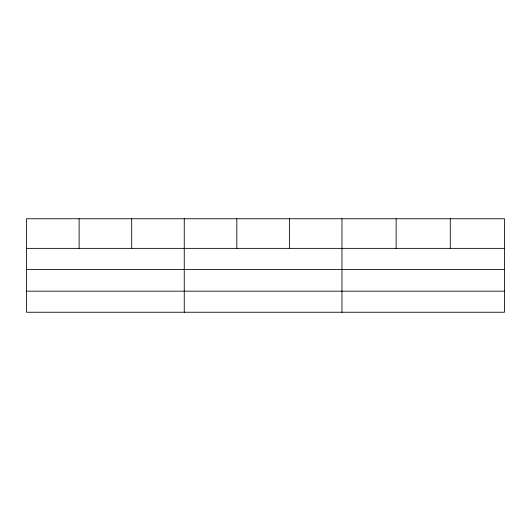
<?xml version="1.0" encoding="UTF-8"?>
<svg xmlns="http://www.w3.org/2000/svg" width="531" height="531" viewBox="0 0 531 531"><rect width="100%" height="100%" fill="white"/><g stroke="black" fill="none" stroke-linecap="round" stroke-linejoin="round"><path stroke-width="0.8" d="M504.45 269.449L504.45 218.752L26.55 218.752L26.55 312.248L504.45 312.248L504.45 269.449L26.55 269.449M26.55 248.369L504.45 248.369M26.55 291.167L504.45 291.167M450.288 218.752L450.288 248.369M396.126 218.752L396.126 248.369M341.964 218.752L341.964 312.248M289.395 218.752L289.395 248.369M236.826 218.752L236.826 248.369M184.257 218.752L184.257 312.248M131.688 218.752L131.688 248.369M79.119 218.752L79.119 248.369"/></g></svg>
